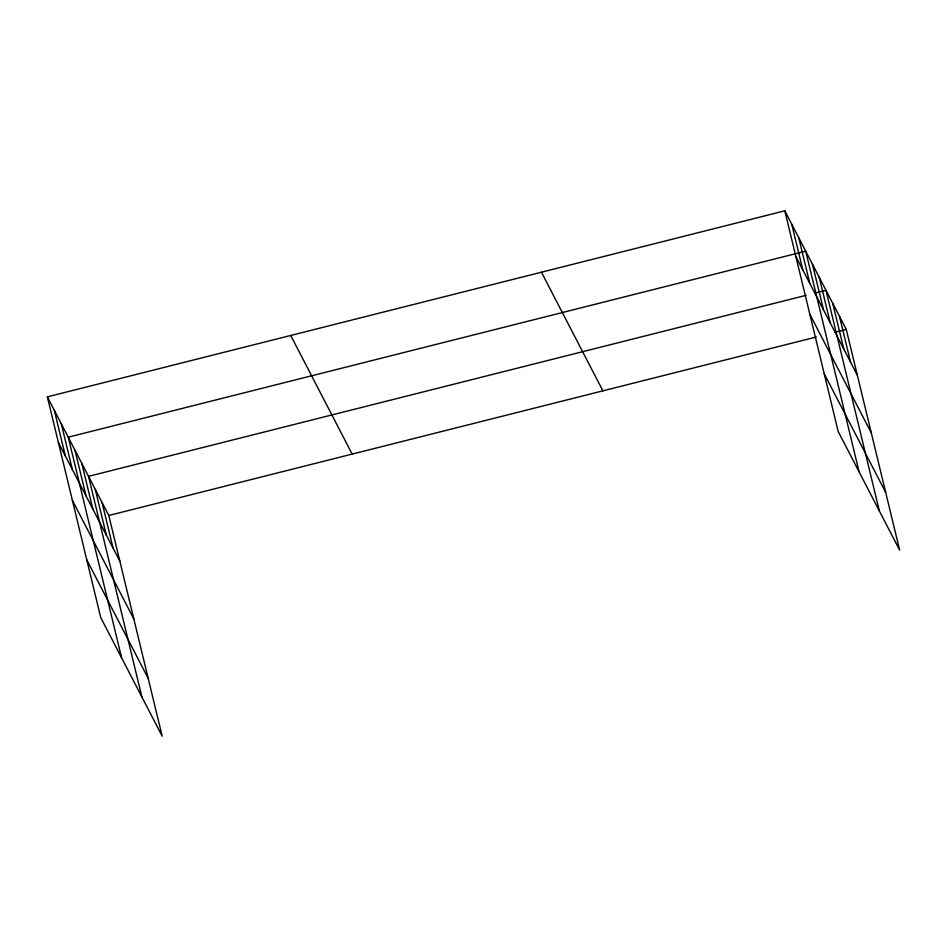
<?xml version="1.0" encoding="UTF-8"?>
<svg xmlns="http://www.w3.org/2000/svg" width="947" height="947" viewBox="0 0 947 947"><rect width="100%" height="100%" fill="white"/><g stroke="black" fill="none" stroke-linecap="round" stroke-linejoin="round"><path stroke-width="1.42" d="M47.35 396.864L108.798 515.488L162.186 736.186L100.737 617.551L47.35 396.864L784.814 210.814L846.263 329.449L899.65 550.136L838.202 431.512L784.814 210.814M806.063 295.334L88.521 476.341L141.908 697.028M814.598 293.179L825.985 290.303L879.372 510.989M108.798 515.488L816.373 336.99M834.875 332.326L846.263 329.449M795.871 256.53L857.319 375.166M809.839 314.274L871.287 432.909M824.233 373.769L885.682 492.393M541.447 272.215L602.896 390.851M290.717 335.463L352.166 454.098M58.406 442.569L119.855 561.204M72.374 500.312L133.823 618.947M86.769 559.807L148.217 678.443M839.504 316.405L850.56 362.109M832.744 303.348L843.801 349.064M819.226 277.258L830.282 322.963M812.467 264.201L823.523 309.918M859.095 471.843L805.708 251.156L68.243 437.194L121.63 657.881M798.735 237.709L809.803 283.425M791.775 224.261L802.831 269.978M102.039 502.443L113.095 548.159M95.28 489.398L106.336 535.102M81.762 463.296L92.818 509.001M75.002 450.239L86.059 495.956M61.283 423.747L72.339 469.463M54.31 410.3L65.379 456.016"/></g></svg>
